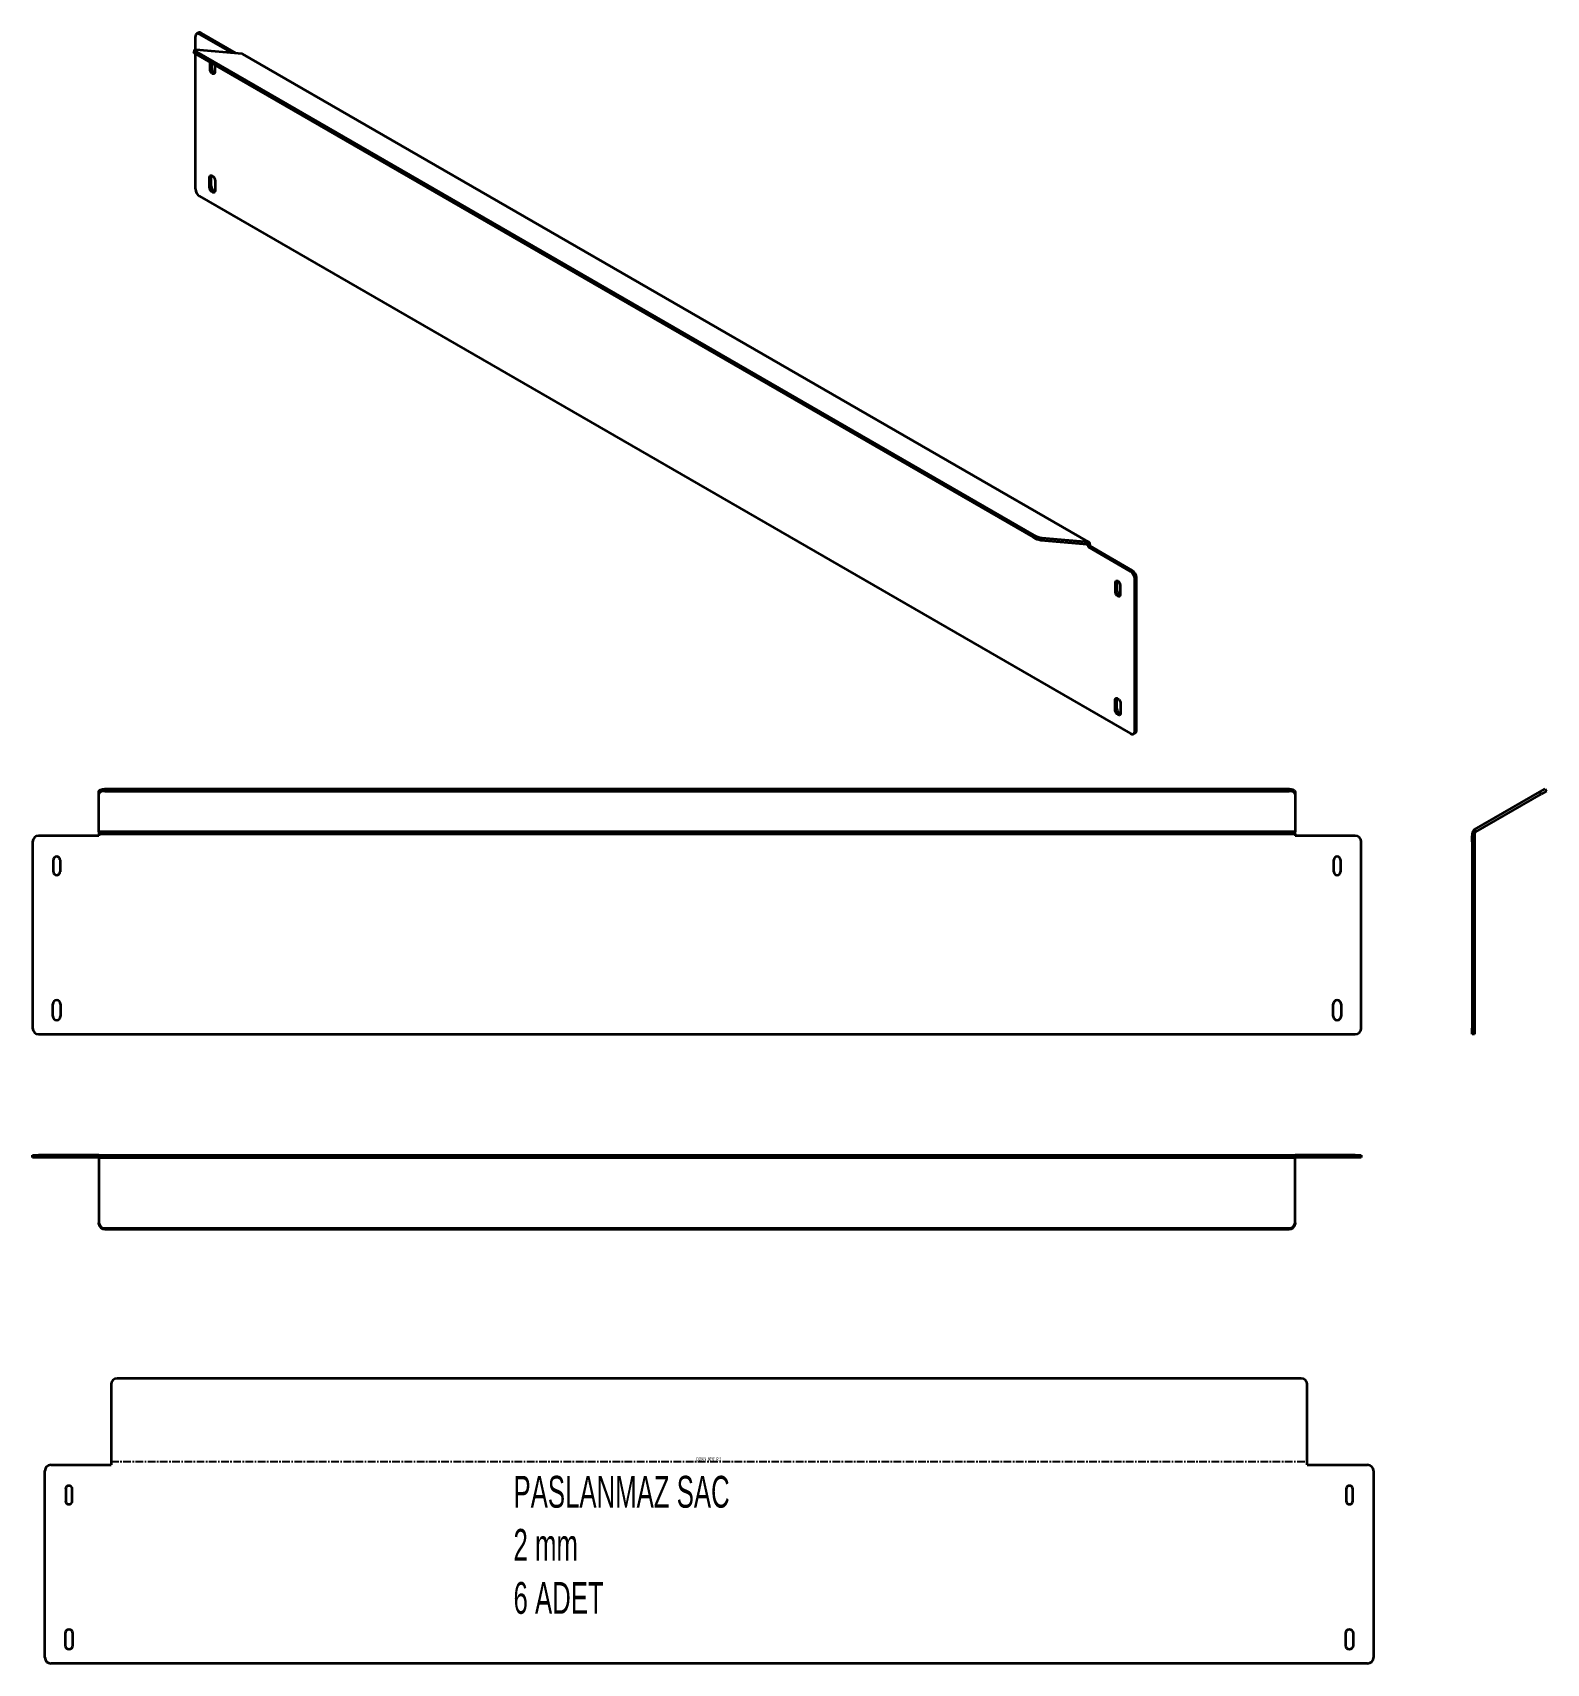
# Model space of a CAD drawing. Header units: millimetres. Extents: x -389 to 869, y -28 to 1328.
import ezdxf

# ---------------------------------------------------------------- set-up
doc = ezdxf.new("R2010")
doc.units = ezdxf.units.MM
doc.linetypes.add('CENTER', pattern=[10.16, 6.35, -1.27, 1.27, -1.27])
doc.styles.add('SLDTEXTSTYLE0', font='TXT', dxfattribs={"width": 0.605})
doc.styles.add('SLDTEXTSTYLE1', font='TXT', dxfattribs={"width": 0.572187})

msp = doc.modelspace()

# ---------------------------------------------------------------- linework, layer by layer
at = {"color": 7, "linetype": 'Continuous', "lineweight": 35}
for p, q in [((-253.8, 1324.6), (-253.8, 1313.7)), ((-251.3, 1327.7), (-252.7, 1326.8)), ((-248.8, 1327.4), (-250.2, 1326.6)), ((-223.2, 1311), (-250.2, 1326.6)), ((-219.9, 1310.7), (-248.8, 1327.4)), ((-254.4, 1313.5), (-255.1, 1311.6)), ((-253.8, 1310.3), (-253.8, 1198)), ((-252.8, 1311.9), (-253.5, 1310.1)), ((-253.5, 1310.1), (442.3, 908.4)), ((-214.9, 1310.3), (-253.3, 1313.7)), ((-252.8, 1311.9), (443, 910.3)), ((-241.6, 1297.1), (-241.6, 1303.2)), ((-240.1, 1297.9), (-240.1, 1302.4)), ((-214.9, 1310.3), (488, 904.5)), ((488.6, 904.3), (-214.3, 1310.1)), ((-241.6, 1297.1), (-240.1, 1297.9)), ((-237.7, 1301), (-237.7, 1294.9)), ((-241.9, 1207.5), (-240.5, 1208.3)), ((-241.9, 1199.3), (-241.9, 1207.5)), ((-240.5, 1208.3), (-240.4, 1209.1)), ((-240.5, 1200.1), (-240.5, 1208.3)), ((-241.9, 1199.3), (-240.5, 1200.1)), ((-237.3, 1204.8), (-237.3, 1196.7)), ((-250.2, 1191.9), (523.4, 745.3)), ((442.3, 908.4), (443, 910.3)), ((449.6, 907.9), (448.9, 906.1)), ((448.9, 906.1), (487.3, 902.7)), ((449.6, 907.9), (488, 904.5)), ((486.1, 902.8), (488, 901.7)), ((487.3, 902.7), (488, 904.5)), ((488, 901.7), (489.4, 902.5)), ((488, 901.7), (488, 900.4)), ((488, 900.4), (489.4, 901.2)), ((523.4, 880), (488, 900.4)), ((489.4, 902.5), (489.4, 901.2)), ((524.8, 880.8), (489.4, 901.2)), ((510.8, 870.9), (512.2, 871.8)), ((510.8, 862.8), (510.8, 870.9)), ((512.2, 871.8), (512.3, 872.3)), ((512.2, 863.6), (512.2, 871.8)), ((514.7, 868.7), (514.7, 860.5)), ((523.4, 880), (524.8, 880.8)), ((528.3, 874.7), (526.9, 873.9)), ((526.9, 747.3), (526.9, 873.9)), ((528.3, 748.1), (528.3, 874.7)), ((510.8, 862.8), (512.2, 863.6)), ((510.5, 773.2), (511.9, 774)), ((510.5, 765), (510.5, 773.2)), ((511.9, 774), (512, 774.8)), ((511.9, 765.8), (511.9, 774)), ((510.5, 765), (511.9, 765.8)), ((515, 770.5), (515, 762.3)), ((525.9, 745), (527.3, 745.9)), ((526.9, 747.3), (528.3, 748.1)), ((-334, 695), (-334, 696.8)), ((-334, 663.7), (-334, 695)), ((-329, 699.3), (-329, 697.5)), ((-329, 699.3), (655, 699.3)), ((-329, 697.5), (655, 697.5)), ((655, 697.5), (655, 699.3)), ((660, 696.8), (660, 695)), ((660, 695), (660, 663.7)), ((809.2, 665.4), (863.5, 696.8)), ((810.2, 663.7), (864.5, 695)), ((863.5, 696.8), (867.9, 699.3)), ((864.5, 695), (863.5, 696.8)), ((868.9, 697.5), (864.5, 695)), ((867.9, 699.3), (868.9, 697.5)), ((810.2, 663.7), (809.2, 665.4)), ((-389, 655.4), (-389, 500.4)), ((-334, 660.4), (-384, 660.4)), ((660, 663.7), (-334, 663.7)), ((-334, 663.7), (-334, 662)), ((-334, 662), (660, 662)), ((-334, 662), (-334, 660.4)), ((660, 662), (660, 663.7)), ((660, 662), (660, 660.4)), ((710, 660.4), (660, 660.4)), ((715, 500.4), (715, 655.4)), ((809.2, 662), (807.2, 662)), ((807.2, 662), (807.2, 660.4)), ((807.2, 660.4), (809.2, 660.4)), ((807.2, 655.4), (807.2, 660.4)), ((809.2, 655.4), (807.2, 655.4)), ((807.2, 655.4), (807.2, 500.4)), ((809.2, 662), (809.2, 660.4)), ((809.2, 660.4), (809.2, 655.4)), ((809.2, 655.4), (809.2, 500.4)), ((-371.7, 630.4), (-371.7, 640.4)), ((-366.2, 640.4), (-366.2, 630.4)), ((692.3, 630.4), (692.3, 640.4)), ((697.8, 640.4), (697.8, 630.4)), ((-372.2, 510.4), (-372.2, 520.4)), ((-365.7, 520.4), (-365.7, 510.4)), ((691.8, 510.4), (691.8, 520.4)), ((698.3, 520.4), (698.3, 510.4)), ((-384, 495.4), (710, 495.4)), ((807.2, 500.4), (809.2, 500.4)), ((807.2, 495.4), (807.2, 500.4)), ((809.2, 495.4), (807.2, 495.4)), ((809.2, 500.4), (809.2, 495.4)), ((-389, 392.9), (-389, 394.9)), ((-389, 394.9), (-384, 394.9)), ((-384, 394.9), (-384, 392.9)), ((-334, 394.9), (-384, 394.9)), ((-334, 394.9), (660, 394.9)), ((-334, 392.9), (-334, 394.9)), ((660, 394.9), (660, 392.9)), ((710, 394.9), (660, 394.9)), ((710, 392.9), (710, 394.9)), ((710, 394.9), (715, 394.9)), ((715, 394.9), (715, 392.9)), ((-384, 392.9), (-389, 392.9)), ((-334, 392.9), (-384, 392.9)), ((-334, 392.9), (-334, 338.6)), ((-334, 392.9), (660, 392.9)), ((660, 338.6), (660, 392.9)), ((710, 392.9), (660, 392.9)), ((715, 392.9), (710, 392.9)), ((-334, 337.6), (-334, 338.6)), ((-329, 334.3), (655, 334.3)), ((-329, 334.3), (-329, 333.3)), ((-329, 333.3), (655, 333.3)), ((655, 333.3), (655, 334.3)), ((660, 338.6), (660, 337.6)), ((-323.8, 204.3), (-323.8, 137.4)), ((665.2, 209.3), (-318.8, 209.3)), ((670.2, 137.4), (670.2, 204.3)), ((-373.8, 137.4), (-323.8, 137.4)), ((670.2, 137.4), (720.2, 137.4)), ((-378.8, -22.6), (-378.8, 132.4)), ((725.2, 132.4), (725.2, -22.6)), ((-361.5, 117.4), (-361.5, 107.4)), ((-356, 107.4), (-356, 117.4)), ((702.5, 117.4), (702.5, 107.4)), ((708, 107.4), (708, 117.4)), ((-362, -2.6), (-362, -12.6)), ((-355.5, -12.6), (-355.5, -2.6)), ((702, -2.6), (702, -12.6)), ((708.5, -12.6), (708.5, -2.6)), ((720.2, -27.6), (-373.8, -27.6))]:
    msp.add_line(p, q, dxfattribs=at)
at = {"color": 7, "linetype": 'CENTER'}
msp.add_line((-323.8, 140.3), (670.2, 140.3), dxfattribs=at)
at = {"color": 7, "linetype": 'Continuous', "lineweight": 35, "flags": 128}
for points in [[(-253.5, 1310.1), (-254.1, 1310.5), (-254.6, 1310.9), (-254.9, 1311.2), (-255.1, 1311.5), (-255.1, 1311.6)], [(-253.3, 1313.7), (-253.8, 1313.7), (-254.2, 1313.6), (-254.4, 1313.5), (-254.4, 1313.3), (-254.2, 1313), (-253.9, 1312.7), (-253.4, 1312.3), (-252.8, 1311.9)], [(-214.9, 1310.3), (-214.6, 1310.2), (-214.3, 1310.1)], [(-237.7, 1294.9), (-237.8, 1294.1), (-238.2, 1293.6), (-238.9, 1293.5), (-239.6, 1293.7), (-240.4, 1294.3), (-241, 1295.2), (-241.4, 1296.2), (-241.6, 1297.1)], [(-241.9, 1207.5), (-241.8, 1208.3), (-241.4, 1208.9), (-240.8, 1209.1), (-240, 1209), (-239.2, 1208.5), (-238.5, 1207.8), (-237.9, 1206.8), (-237.5, 1205.8), (-237.3, 1204.8)], [(-237.3, 1196.7), (-237.5, 1195.8), (-237.9, 1195.3), (-238.5, 1195), (-239.2, 1195.1), (-240, 1195.6), (-240.8, 1196.4), (-241.4, 1197.3), (-241.8, 1198.3), (-241.9, 1199.3)], [(510.8, 870.9), (511, 871.7), (511.4, 872.2), (512, 872.3), (512.7, 872.1), (513.5, 871.5), (514.1, 870.6), (514.5, 869.6), (514.7, 868.7)], [(514.7, 860.5), (514.5, 859.8), (514.1, 859.3), (513.5, 859.1), (512.7, 859.4), (512, 860), (511.4, 860.9), (511, 861.8), (510.8, 862.8)], [(510.5, 773.2), (510.6, 774), (511, 774.5), (511.6, 774.8), (512.3, 774.7), (513.1, 774.2), (513.9, 773.5), (514.5, 772.5), (514.9, 771.5), (515, 770.5)], [(515, 762.3), (514.9, 761.5), (514.5, 760.9), (513.9, 760.7), (513.1, 760.8), (512.3, 761.3), (511.6, 762), (511, 763), (510.6, 764), (510.5, 765)], [(-334, 696.8), (-333.9, 697.3), (-333.6, 697.7), (-333.2, 698.2), (-332.5, 698.5), (-331.8, 698.9), (-330.9, 699.1), (-330, 699.2), (-329, 699.3)], [(-329, 697.5), (-330, 697.5), (-330.9, 697.4), (-331.8, 697.1), (-332.5, 696.8), (-333.2, 696.4), (-333.6, 696), (-333.9, 695.5), (-334, 695)], [(655, 699.3), (656, 699.2), (656.9, 699.1), (657.8, 698.9), (658.5, 698.5), (659.2, 698.2), (659.6, 697.7), (659.9, 697.3), (660, 696.8)], [(660, 695), (659.9, 695.5), (659.6, 696), (659.2, 696.4), (658.5, 696.8), (657.8, 697.1), (656.9, 697.4), (656, 697.5), (655, 697.5)]]:
    msp.add_lwpolyline(points, dxfattribs=at)
at = {"color": 7, "linetype": 'Continuous', "lineweight": 35}
for centre, radius, start, end in [((-251.6, 1324.9), 2.18, 50.7967, 189.214), ((-250.3, 1325.4), 2.51, 54.3824, 114.3071), ((-236.2, 1298), 3.94, 180.8848, 247.2547), ((-246.1, 1198.3), 7.68, 182.6055, 237.3945), ((-236.1, 1200.1), 4.44, 179.3316, 251.8257), ((451.8, 925), 19.1, 240.1095, 261.2221), ((452.5, 926.8), 19.1, 240.1095, 261.2221), ((487.1, 901.8), 0.88, 350.7481, 79.4532), ((487.7, 902.8), 1.76, 350.7481, 79.4532), ((519.2, 873.5), 7.68, 2.6055, 57.3945), ((520.6, 874.4), 7.68, 2.6055, 57.3945), ((516.2, 863.6), 3.94, 180.8848, 247.2547), ((516.3, 765.8), 4.44, 179.3316, 251.8257), ((524.7, 747), 2.18, 230.7967, 9.214), ((525.9, 747.8), 2.4, 304.0564, 7.2558), ((811.2, 662), 4, 120, 180), ((-384, 655.4), 5, 90, 180), ((710, 655.4), 5, 0, 90), ((811.2, 662), 2, 120, 180), ((-369, 640.4), 2.75, 0, 180), ((695, 640.4), 2.75, 0, 180), ((-369, 630.4), 2.75, 180, 0), ((695, 630.4), 2.75, 180, 0), ((-369, 520.4), 3.25, 0, 180), ((695, 520.4), 3.25, 0, 180), ((-369, 510.4), 3.25, 180, 0), ((695, 510.4), 3.25, 180, 0), ((-384, 500.4), 5, 180, 270), ((710, 500.4), 5, 270, 0), ((-329.3, 339), 4.7, 184.4019, 273.8113), ((-329.3, 338), 4.7, 184.4019, 273.8113), ((655.3, 339), 4.7, 266.1887, 355.5981), ((655.3, 338), 4.7, 266.1887, 355.5981), ((-318.8, 204.3), 5, 90, 180), ((665.2, 204.3), 5, 0, 90), ((-373.8, 132.4), 5, 90, 180), ((720.2, 132.4), 5, 0, 90), ((-358.8, 117.4), 2.75, 0, 180), ((705.2, 117.4), 2.75, 0, 180), ((-358.8, 107.4), 2.75, 180, 0), ((705.2, 107.4), 2.75, 180, 0), ((-358.8, -2.6), 3.25, 0, 180), ((705.2, -2.6), 3.25, 0, 180), ((-358.8, -12.6), 3.25, 180, 0), ((705.2, -12.6), 3.25, 180, 0), ((-373.8, -22.6), 5, 180, 270), ((720.2, -22.6), 5, 270, 0)]:
    msp.add_arc(centre, radius, start, end, dxfattribs=at)

# ---------------------------------------------------------------- texts
at = {"color": 7, "linetype": 'Continuous', "lineweight": 18, "insert": (172.9, 143.6), "char_height": 2.646, "attachment_point": 2, "style": 'SLDTEXTSTYLE1'}
msp.add_mtext("DOWN  60°0'  R 2", dxfattribs=at)
at = {"color": 7, "linetype": 'Continuous', "lineweight": 0, "insert": (10.6, 128.3), "char_height": 26.458, "attachment_point": 1, "style": 'SLDTEXTSTYLE0'}
msp.add_mtext('PASLANMAZ SAC^J2 mm^J6 ADET', dxfattribs=at)

doc.saveas('drawing.dxf')
